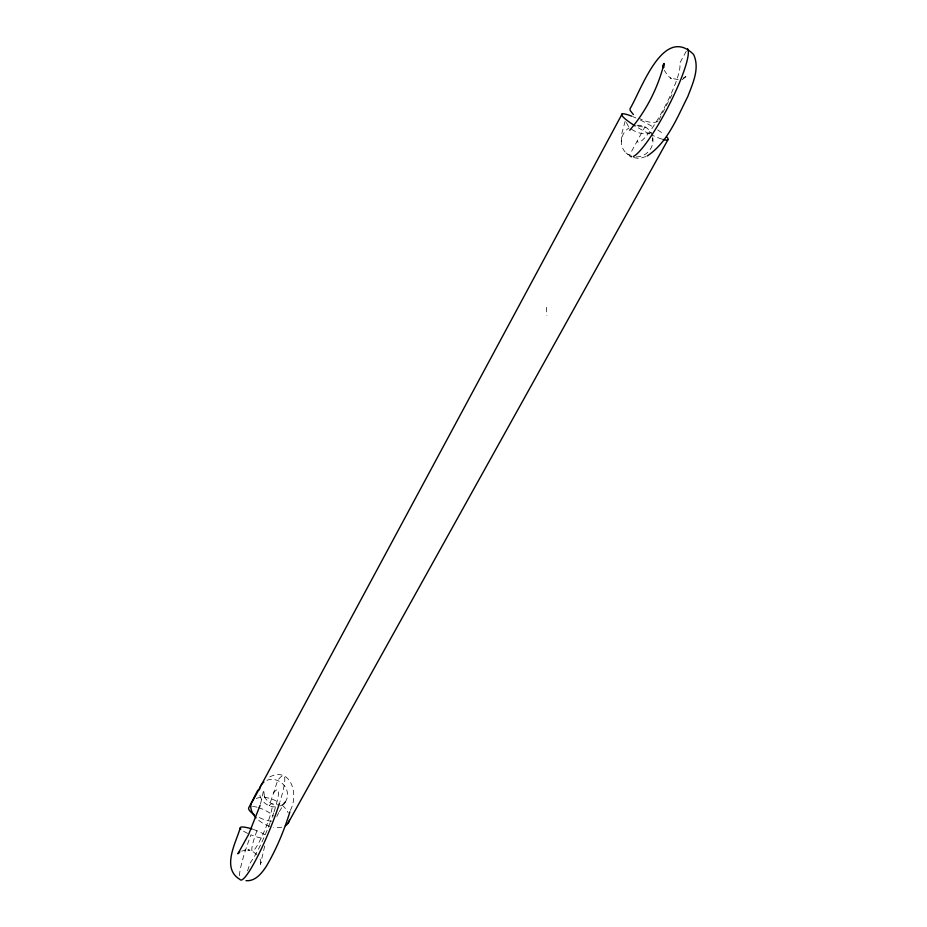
<?xml version="1.0" encoding="UTF-8"?>
<svg xmlns="http://www.w3.org/2000/svg" width="927" height="927" viewBox="0 0 927 927"><rect width="100%" height="100%" fill="white"/><g stroke="black" fill="none" stroke-linecap="round" stroke-linejoin="round"><path stroke-width="0.7" stroke-dasharray="4.63 3.48" d="M652.62 138.366L652.272 140.881L652.793 138.169L653.014 140.139M290.302 810.453C299.525 793.419 289.757 763.952 267.022 778.483M264.693 846.015L260.441 864.451L260.557 860.731L261.02 862.852L260.07 859.028M260.522 803.999L263.697 789.897L264.473 797.324L264.033 795.725C266.455 801.832 273.106 805.667 279.606 804.717M625.146 121.275L621.681 133.963L621.31 142.155M247.544 870.835L250.255 862.689A41.008 5.655 -67.6 0 0 270.105 822.77M658.865 120.058L672.005 94.624M276.825 816.502L278.714 812.678M686.258 51.24L679.468 63.685A44.519 7.578 -62.6 0 1 662.376 111.298A44.519 7.578 -62.6 0 1 637.15 141.147M279.317 811.623L285.423 801.704M283.071 804.207L285.284 801.901L282.051 803.883M682.272 79.78L686.189 75.713L683.338 78.401L685.98 76.814L683.489 78.111M658.008 121.367C652.005 124.172 645.111 121.008 639.503 118.586M645.992 156.547L639.468 158.587L632.828 157.474M651.264 132.607C644.601 135.272 636.884 132.99 631.194 129.05M241.692 851.16L245.435 850.047L244.38 850.071L249.328 849.966L248.309 849.989L252.086 850.94L258.17 855.621M638.019 126.002L645.968 127.578L644.937 126.895L629.433 155.284A61.24 10.417 -62.6 0 0 631.554 157.034L626.119 152.99M678.193 79.629L670.233 78.019L671.38 78.494L668.019 76.107L664.335 70.29M628.541 126.64L625.829 121.356M546.339 307.277L546.86 315.4M636.942 125.272A16.246 15.446 -44.3 0 1 652.446 136.084M652.747 137.405A16.246 15.446 -44.3 0 1 633.257 156.605M631.947 156.281A16.246 15.446 -44.3 0 1 621.391 143.488A16.246 15.446 -44.3 0 1 629.016 127.914M256.941 830.789A25.62 3.534 -67.6 0 0 253.65 850.476A25.62 3.534 -67.6 0 0 268.784 819.735A25.62 3.534 -67.6 0 0 269.236 805.783L277.66 780.546A56.408 7.787 -67.6 0 1 279.954 801.728M239.444 875.725A56.408 7.787 -67.6 0 1 250.985 834.821A14.635 2.966 20.4 0 0 264.021 838.506M247.636 833.361A14.635 2.966 20.4 0 1 242.387 830.418M253.326 829.433A14.635 2.966 20.4 0 1 265.597 835.25M271.518 821.171A14.6 4.531 24.7 0 1 258.517 817.174M252.55 806.467A14.6 4.531 24.7 0 1 257.416 807.324M258.517 807.649A14.6 4.531 24.7 0 1 273.488 816.015M266.941 780.291A14.728 13.14 38.6 0 1 285.945 788.147A14.728 13.14 38.6 0 1 280.058 805.969M275.377 806.93A14.728 13.14 38.6 0 1 259.63 794.613M273.477 793.083A41.008 5.655 -67.6 0 1 274.021 811.832M273.639 812.991A41.008 5.655 -67.6 0 1 270.58 821.531M281.75 827.197A20.915 12.966 28.7 0 1 273.604 827.29M269.78 826.363A20.915 12.966 28.7 0 1 257.938 819.665M256.315 798.506A20.915 12.966 28.7 0 1 277.949 802.029M282.225 805.181A20.915 12.966 28.7 0 1 288.146 812.736M661.948 139.108A26.396 4.032 28.7 0 1 653.06 135.562M649.503 133.882A26.396 4.032 28.7 0 1 635.03 125.863M632.735 116.605A26.396 4.032 28.7 0 1 635.945 117.984M640.522 120.139A26.396 4.032 28.7 0 1 653.477 127.242M657.718 129.931A26.396 4.032 28.7 0 1 663.755 134.276"/><path stroke-width="1.39" d="M289.908 811.797C284.114 830.662 276.431 849.051 266.455 866.096C261.877 873.107 255.4 881.565 245.979 880.65M260.128 805.285L248.529 834.636L237.915 853.779L239.583 851.994M240.197 828.101C235.701 843.269 221.217 868.483 240.047 879.491A56.408 7.787 -67.6 0 0 256.895 857.857A56.408 7.787 -67.6 0 0 279.525 803.095M622.087 113.998L252.526 801.345A20.915 12.966 28.7 0 0 256.061 817.834M257.857 790.175L249.05 807.232A14.6 4.531 24.7 0 0 254.265 814.706M287.973 823.35L667.869 139.85M629.723 130.232C646.061 111.24 658.031 87.798 664.056 63.488L663.5 67.52L663.222 64.774L663.605 67.59M238.343 853.246L239.722 851.82M647.243 155.956C667.614 142.48 677.069 117.636 687.764 96.617C692.736 83.546 700.082 68.274 693.581 54.45C663.106 24.195 640.951 90.788 630.012 108.772L630.198 110.498L633.396 114.577M687.625 48.76A61.24 10.417 -62.6 0 1 669.711 103.801A61.24 10.417 -62.6 0 1 633.315 156.536M240.846 829.132A14.635 2.966 20.4 0 1 252.121 829.028M259.421 789.827A14.728 13.14 38.6 0 1 263.917 782.006M289.328 820.244A20.915 12.966 28.7 0 1 285.389 825.725M666.617 136.837A26.396 4.032 28.7 0 1 662.944 139.409M635.03 125.863A26.396 4.032 28.7 0 1 621.75 115.052A26.396 4.032 28.7 0 1 631.727 116.199"/></g></svg>
